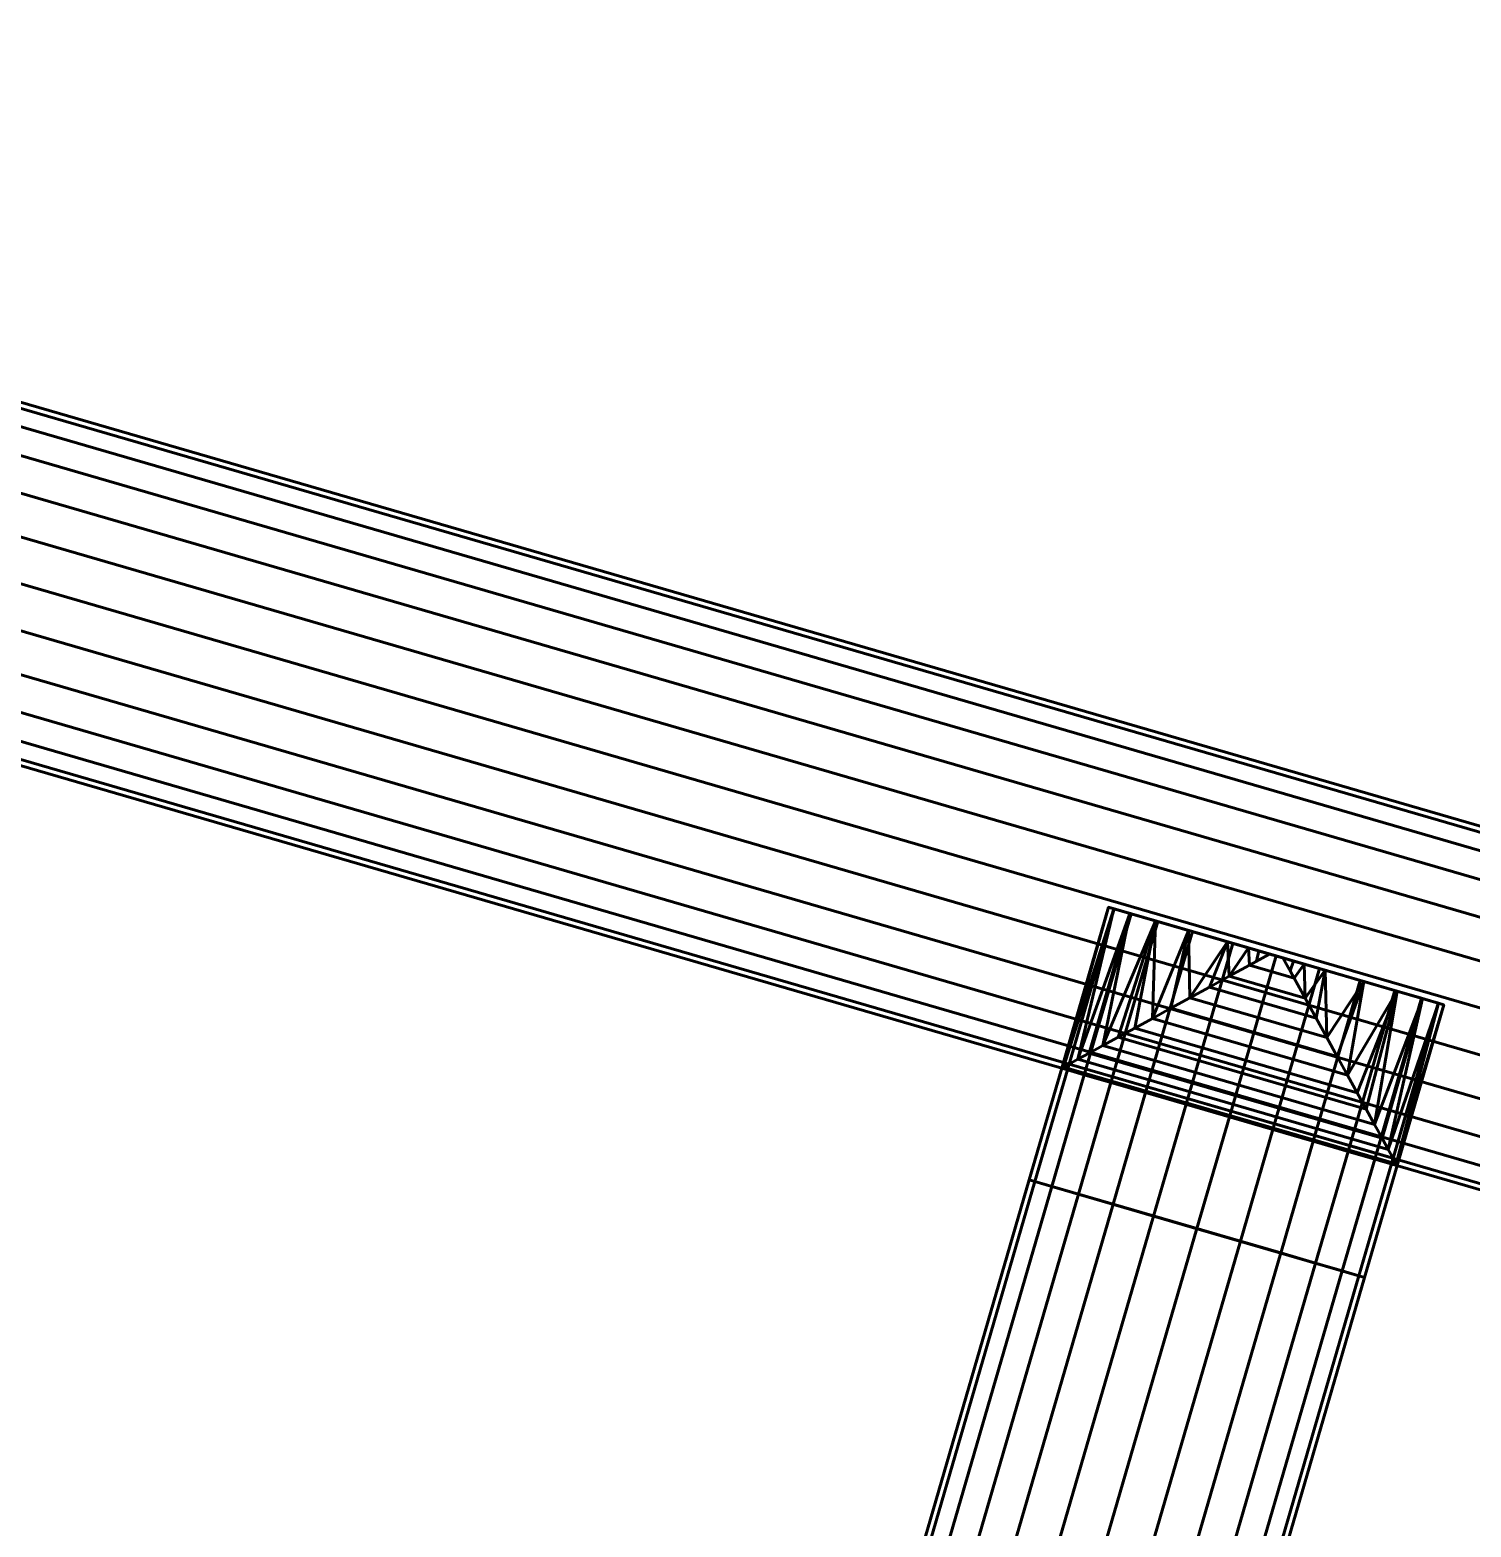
# Model space of a CAD drawing. Header units: inches. Extents: x -1654 to 1344, y -1538 to 36.
# Drawn here: x 1140.3 to 1189.8, y -1055.8 to -1004.3 of the extents above; entities that cross this region are included whole.
import ezdxf

# ---------------------------------------------------------------- set-up
doc = ezdxf.new("R2010")
doc.units = ezdxf.units.IN
doc.header["$MEASUREMENT"] = 0
doc.linetypes.add('Center', pattern=[1.25, 0.25, -0.1875, 0.625, -0.1875])
doc.layers.add('M-HVAC-DUCT', color=1, linetype='Center', lineweight=30)
doc.layers.add('M-HVAC-DUCT-SA', color=1, linetype='Continuous', lineweight=50)

# ---------------------------------------------------------------- blocks, each defined once
blk = doc.blocks.new('Round Takeoff - Standard-838139-_3D_')
at = {"layer": 'M-HVAC-DUCT', "color": 8, "linetype": 'Continuous', "lineweight": 50}
mesh = blk.add_polyface(dxfattribs=at)
corners = [(-5.76, 0, 6), (-5.76, 1.553, 5.796), (-5.76, 3, 5.196), (-5.76, 4.243, 4.243), (-5.76, 5.196, 3), (-5.76, 5.796, 1.553), (-5.76, 6), (-5.76, 5.796, -1.553), (-5.76, 5.196, -3), (-5.76, 4.243, -4.243), (-5.76, 3, -5.196), (-5.76, 1.553, -5.796), (-5.76, 0, -6), (-5.76, -1.553, -5.796), (-5.76, -3, -5.196), (-5.76, -4.243, -4.243), (-5.76, -5.196, -3), (-5.76, -5.796, -1.553), (-5.76, -6), (-5.76, -5.796, 1.553), (-5.76, -5.196, 3), (-5.76, -4.243, 4.243), (-5.76, -3, 5.196), (-5.76, -1.553, 5.796)]
mesh.append_faces([[corners[k] for k in face] for face in [(2, 12, 1), (3, 6, 2)]], dxfattribs={"vtx0": -1, "vtx1": -1, "color": 8})
mesh.append_faces([[corners[k] for k in face] for face in [(12, 17, 0, 1)]], dxfattribs={"vtx0": -1, "vtx1": -1, "vtx3": -1, "color": 8})
mesh.append_faces([[corners[k] for k in face] for face in [(17, 21, 22)]], dxfattribs={"vtx0": -1, "vtx2": -1, "color": 8})
mesh.append_faces([[corners[k] for k in face] for face in [(12, 7, 8, 9)]], dxfattribs={"vtx0": -1, "vtx3": -1, "color": 8})
mesh.append_faces([[corners[k] for k in face] for face in [(18, 19, 17)]], dxfattribs={"vtx1": -1, "color": 8})
mesh.append_faces([[corners[k] for k in face] for face in [(20, 21, 17, 19)]], dxfattribs={"vtx1": -1, "vtx2": -1, "color": 8})
mesh.append_faces([[corners[k] for k in face] for face in [(6, 7, 12, 2)]], dxfattribs={"vtx1": -1, "vtx2": -1, "vtx3": -1, "color": 8})
mesh.append_faces([[corners[k] for k in face] for face in [(10, 11, 12, 9), (4, 5, 6, 3)]], dxfattribs={"vtx2": -1, "color": 8})
mesh.append_faces([[corners[k] for k in face] for face in [(15, 16, 17, 12), (22, 23, 0, 17)]], dxfattribs={"vtx2": -1, "vtx3": -1, "color": 8})
mesh.append_faces([[corners[k] for k in face] for face in [(12, 13, 14, 15)]], dxfattribs={"vtx3": -1, "color": 8})
mesh = blk.add_polyface(dxfattribs=at)
corners = [(-5.76, 6), (-5.76, 5.796, 1.553), (-5.76, 5.196, 3), (-5.76, 4.243, 4.243), (-5.76, 3, 5.196), (-5.76, 1.553, 5.796), (-5.76, 0, 6), (0, 0, 6), (0, 1.553, 5.796), (0, 3, 5.196), (0, 4.243, 4.243), (0, 5.196, 3), (0, 5.796, 1.553), (0, 6)]
mesh.append_faces([[corners[k] for k in face] for face in [(7, 8, 5, 6)]], dxfattribs={"vtx1": -1, "color": 8})
mesh.append_faces([[corners[k] for k in face] for face in [(8, 9, 4, 5), (3, 4, 9, 10), (11, 12, 1, 2), (2, 3, 10, 11)]], dxfattribs={"vtx1": -1, "vtx3": -1, "color": 8})
mesh.append_faces([[corners[k] for k in face] for face in [(12, 13, 0, 1)]], dxfattribs={"vtx3": -1, "color": 8})
mesh = blk.add_polyface(dxfattribs=at)
corners = [(-5.76, 0, -6), (-5.76, 1.553, -5.796), (-5.76, 3, -5.196), (-5.76, 4.243, -4.243), (-5.76, 5.196, -3), (-5.76, 5.796, -1.553), (-5.76, 6), (0, 6), (0, 5.796, -1.553), (0, 5.196, -3), (0, 4.243, -4.243), (0, 3, -5.196), (0, 1.553, -5.796), (0, 0, -6)]
mesh.append_faces([[corners[k] for k in face] for face in [(8, 9, 4, 5), (3, 4, 9, 10), (11, 12, 1, 2), (2, 3, 10, 11)]], dxfattribs={"vtx1": -1, "vtx3": -1, "color": 8})
mesh.append_faces([[corners[k] for k in face] for face in [(6, 7, 8, 5)]], dxfattribs={"vtx2": -1, "color": 8})
mesh.append_faces([[corners[k] for k in face] for face in [(12, 13, 0, 1)]], dxfattribs={"vtx3": -1, "color": 8})
mesh = blk.add_polyface(dxfattribs=at)
corners = [(4, 0, 6), (4, 1.553, 5.796), (4, 3, 5.196), (4, 4.243, 4.243), (4, 5.196, 3), (4, 5.796, 1.553), (4, 6), (0, 6), (0, 5.796, 1.553), (0, 5.196, 3), (0, 4.243, 4.243), (0, 3, 5.196), (0, 1.553, 5.796), (0, 0, 6)]
mesh.append_faces([[corners[k] for k in face] for face in [(0, 1, 12, 13)]], dxfattribs={"vtx1": -1, "color": 8})
mesh.append_faces([[corners[k] for k in face] for face in [(1, 2, 11, 12), (10, 11, 2, 3), (4, 5, 8, 9), (9, 10, 3, 4)]], dxfattribs={"vtx1": -1, "vtx3": -1, "color": 8})
mesh.append_faces([[corners[k] for k in face] for face in [(5, 6, 7, 8)]], dxfattribs={"vtx3": -1, "color": 8})
mesh = blk.add_polyface(dxfattribs=at)
corners = [(4, 6), (4, 5.796, -1.553), (4, 5.196, -3), (4, 4.243, -4.243), (4, 3, -5.196), (4, 1.553, -5.796), (4, 0, -6), (0, 0, -6), (0, 1.553, -5.796), (0, 3, -5.196), (0, 4.243, -4.243), (0, 5.196, -3), (0, 5.796, -1.553), (0, 6)]
mesh.append_faces([[corners[k] for k in face] for face in [(12, 1, 2, 11), (3, 10, 11, 2)]], dxfattribs={"vtx0": -1, "vtx2": -1, "color": 8})
mesh.append_faces([[corners[k] for k in face] for face in [(4, 5, 8, 9), (9, 10, 3, 4)]], dxfattribs={"vtx1": -1, "vtx3": -1, "color": 8})
mesh.append_faces([[corners[k] for k in face] for face in [(13, 0, 1, 12)]], dxfattribs={"vtx2": -1, "color": 8})
mesh.append_faces([[corners[k] for k in face] for face in [(5, 6, 7, 8)]], dxfattribs={"vtx3": -1, "color": 8})
mesh = blk.add_polyface(dxfattribs=at)
corners = [(4, 0, 6), (4, -1.553, 5.796), (4, -3, 5.196), (4, -4.243, 4.243), (4, -5.196, 3), (4, -5.796, 1.553), (4, -6), (4, -5.796, -1.553), (4, -5.196, -3), (4, -4.243, -4.243), (4, -3, -5.196), (4, -1.553, -5.796), (4, 0, -6), (4, 1.553, -5.796), (4, 3, -5.196), (4, 4.243, -4.243), (4, 5.196, -3), (4, 5.796, -1.553), (4, 6), (4, 5.796, 1.553), (4, 5.196, 3), (4, 4.243, 4.243), (4, 3, 5.196), (4, 1.553, 5.796)]
mesh.append_faces([[corners[k] for k in face] for face in [(9, 7, 8), (6, 3, 4, 5)]], dxfattribs={"vtx0": -1, "color": 8})
mesh.append_faces([[corners[k] for k in face] for face in [(6, 23, 1, 2)]], dxfattribs={"vtx0": -1, "vtx1": -1, "vtx3": -1, "color": 8})
mesh.append_faces([[corners[k] for k in face] for face in [(17, 21, 22), (6, 2, 3)]], dxfattribs={"vtx0": -1, "vtx2": -1, "color": 8})
mesh.append_faces([[corners[k] for k in face] for face in [(11, 16, 17, 22)]], dxfattribs={"vtx0": -1, "vtx2": -1, "vtx3": -1, "color": 8})
mesh.append_faces([[corners[k] for k in face] for face in [(17, 19, 20, 21)]], dxfattribs={"vtx0": -1, "vtx3": -1, "color": 8})
mesh.append_faces([[corners[k] for k in face] for face in [(15, 16, 11, 14), (22, 23, 11)]], dxfattribs={"vtx1": -1, "vtx2": -1, "color": 8})
mesh.append_faces([[corners[k] for k in face] for face in [(6, 7, 11, 23)]], dxfattribs={"vtx1": -1, "vtx2": -1, "vtx3": -1, "color": 8})
mesh.append_faces([[corners[k] for k in face] for face in [(23, 0, 1), (17, 18, 19)]], dxfattribs={"vtx2": -1, "color": 8})
mesh.append_faces([[corners[k] for k in face] for face in [(9, 10, 11, 7)]], dxfattribs={"vtx2": -1, "vtx3": -1, "color": 8})
mesh.append_faces([[corners[k] for k in face] for face in [(11, 12, 13, 14)]], dxfattribs={"vtx3": -1, "color": 8})
mesh = blk.add_polyface(dxfattribs=at)
corners = [(-5.76, -6), (-5.76, -5.796, -1.553), (-5.76, -5.196, -3), (-5.76, -4.243, -4.243), (-5.76, -3, -5.196), (-5.76, -1.553, -5.796), (-5.76, 0, -6), (0, 0, -6), (0, -1.553, -5.796), (0, -3, -5.196), (0, -4.243, -4.243), (0, -5.196, -3), (0, -5.796, -1.553), (0, -6)]
mesh.append_faces([[corners[k] for k in face] for face in [(7, 8, 5, 6)]], dxfattribs={"vtx1": -1, "color": 8})
mesh.append_faces([[corners[k] for k in face] for face in [(8, 9, 4, 5), (3, 4, 9, 10), (11, 12, 1, 2), (2, 3, 10, 11)]], dxfattribs={"vtx1": -1, "vtx3": -1, "color": 8})
mesh.append_faces([[corners[k] for k in face] for face in [(12, 13, 0, 1)]], dxfattribs={"vtx3": -1, "color": 8})
mesh = blk.add_polyface(dxfattribs=at)
corners = [(-5.76, 0, 6), (-5.76, -1.553, 5.796), (-5.76, -3, 5.196), (-5.76, -4.243, 4.243), (-5.76, -5.196, 3), (-5.76, -5.796, 1.553), (-5.76, -6), (0, -6), (0, -5.796, 1.553), (0, -5.196, 3), (0, -4.243, 4.243), (0, -3, 5.196), (0, -1.553, 5.796), (0, 0, 6)]
mesh.append_faces([[corners[k] for k in face] for face in [(7, 8, 5, 6)]], dxfattribs={"vtx1": -1, "color": 8})
mesh.append_faces([[corners[k] for k in face] for face in [(8, 9, 4, 5), (3, 4, 9, 10), (11, 12, 1, 2), (2, 3, 10, 11)]], dxfattribs={"vtx1": -1, "vtx3": -1, "color": 8})
mesh.append_faces([[corners[k] for k in face] for face in [(12, 13, 0, 1)]], dxfattribs={"vtx3": -1, "color": 8})
mesh = blk.add_polyface(dxfattribs=at)
corners = [(4, 0, -6), (4, -1.553, -5.796), (4, -3, -5.196), (4, -4.243, -4.243), (4, -5.196, -3), (4, -5.796, -1.553), (4, -6), (0, -6), (0, -5.796, -1.553), (0, -5.196, -3), (0, -4.243, -4.243), (0, -3, -5.196), (0, -1.553, -5.796), (0, 0, -6)]
mesh.append_faces([[corners[k] for k in face] for face in [(0, 1, 12, 13)]], dxfattribs={"vtx1": -1, "color": 8})
mesh.append_faces([[corners[k] for k in face] for face in [(1, 2, 11, 12), (10, 11, 2, 3), (4, 5, 8, 9), (9, 10, 3, 4)]], dxfattribs={"vtx1": -1, "vtx3": -1, "color": 8})
mesh.append_faces([[corners[k] for k in face] for face in [(5, 6, 7, 8)]], dxfattribs={"vtx3": -1, "color": 8})
mesh = blk.add_polyface(dxfattribs=at)
corners = [(4, -6), (4, -5.796, 1.553), (4, -5.196, 3), (4, -4.243, 4.243), (4, -3, 5.196), (4, -1.553, 5.796), (4, 0, 6), (0, 0, 6), (0, -1.553, 5.796), (0, -3, 5.196), (0, -4.243, 4.243), (0, -5.196, 3), (0, -5.796, 1.553), (0, -6)]
mesh.append_faces([[corners[k] for k in face] for face in [(0, 1, 12, 13)]], dxfattribs={"vtx1": -1, "color": 8})
mesh.append_faces([[corners[k] for k in face] for face in [(1, 2, 11, 12), (10, 11, 2, 3), (4, 5, 8, 9), (9, 10, 3, 4)]], dxfattribs={"vtx1": -1, "vtx3": -1, "color": 8})
mesh.append_faces([[corners[k] for k in face] for face in [(5, 6, 7, 8)]], dxfattribs={"vtx3": -1, "color": 8})

msp = doc.modelspace()

# ---------------------------------------------------------------- linework, layer by layer
at = {"layer": 'M-HVAC-DUCT', "color": 5}
for p, q in [((1074.507, -1004.3, 1332), (1204.716, -1042.154, 1332)), ((1074.507, -1004.3, 1332), (1204.716, -1042.154, 1332)), ((1181.531, -1041.662, 1332), (1183.139, -1036.131, 1332)), ((1181.531, -1041.662, 1332), (1180.414, -1045.503, 1332)), ((1180.414, -1045.503, 1332), (1147.813, -1157.645, 1332)), ((1180.414, -1045.503, 1332), (1147.813, -1157.645, 1332))]:
    msp.add_line(p, q, dxfattribs=at)

# ---------------------------------------------------------------- block references
at = {"layer": 'M-HVAC-DUCT-SA', "color": 8, "extrusion": (0, 0, -1), "rotation": 286.2098687159166}
msp.add_blockref('Round Takeoff - Standard-838139-_3D_', (-1181.531, -1041.662, -1332), dxfattribs=at)

# ---------------------------------------------------------------- meshes
at = {"layer": 'M-HVAC-DUCT-SA', "color": 8}
mesh = msp.add_polyface(dxfattribs=at)
corners = [(1076.182, -998.539, 1332), (1076.125, -998.735, 1333.553), (1075.958, -999.311, 1335), (1075.692, -1000.226, 1336.243), (1075.345, -1001.419, 1337.196), (1074.941, -1002.809, 1337.796), (1074.507, -1004.3, 1338), (1204.716, -1042.154, 1338), (1205.149, -1040.662, 1337.796), (1205.553, -1039.273, 1337.196), (1205.9, -1038.08, 1336.243), (1206.166, -1037.164, 1335), (1206.334, -1036.588, 1333.553), (1206.391, -1036.392, 1332)]
mesh.append_faces([[corners[k] for k in face] for face in [(7, 8, 5, 6)]], dxfattribs={"vtx1": -1, "color": 8})
mesh.append_faces([[corners[k] for k in face] for face in [(8, 9, 4, 5), (3, 4, 9, 10), (11, 12, 1, 2), (2, 3, 10, 11)]], dxfattribs={"vtx1": -1, "vtx3": -1, "color": 8})
mesh.append_faces([[corners[k] for k in face] for face in [(12, 13, 0, 1)]], dxfattribs={"vtx3": -1, "color": 8})
mesh = msp.add_polyface(dxfattribs=at)
corners = [(1074.507, -1004.3, 1326), (1074.941, -1002.809, 1326.204), (1075.345, -1001.419, 1326.804), (1075.692, -1000.226, 1327.757), (1075.958, -999.311, 1329), (1076.125, -998.735, 1330.447), (1076.182, -998.539, 1332), (1206.391, -1036.392, 1332), (1206.334, -1036.588, 1330.447), (1206.166, -1037.164, 1329), (1205.9, -1038.08, 1327.757), (1205.553, -1039.273, 1326.804), (1205.149, -1040.662, 1326.204), (1204.716, -1042.154, 1326)]
mesh.append_faces([[corners[k] for k in face] for face in [(7, 8, 5, 6)]], dxfattribs={"vtx1": -1, "color": 8})
mesh.append_faces([[corners[k] for k in face] for face in [(8, 9, 4, 5), (3, 4, 9, 10), (11, 12, 1, 2), (2, 3, 10, 11)]], dxfattribs={"vtx1": -1, "vtx3": -1, "color": 8})
mesh.append_faces([[corners[k] for k in face] for face in [(12, 13, 0, 1)]], dxfattribs={"vtx3": -1, "color": 8})
mesh = msp.add_polyface(dxfattribs=at)
corners = [(1074.507, -1004.3, 1338), (1074.074, -1005.791, 1337.796), (1073.67, -1007.181, 1337.196), (1073.323, -1008.374, 1336.243), (1073.057, -1009.29, 1335), (1072.889, -1009.865, 1333.553), (1072.832, -1010.062, 1332), (1203.041, -1047.915, 1332), (1203.098, -1047.719, 1333.553), (1203.265, -1047.143, 1335), (1203.531, -1046.228, 1336.243), (1203.878, -1045.034, 1337.196), (1204.282, -1043.645, 1337.796), (1204.716, -1042.154, 1338)]
mesh.append_faces([[corners[k] for k in face] for face in [(8, 9, 4, 5), (3, 4, 9, 10), (11, 12, 1, 2), (2, 3, 10, 11)]], dxfattribs={"vtx1": -1, "vtx3": -1, "color": 8})
mesh.append_faces([[corners[k] for k in face] for face in [(6, 7, 8, 5)]], dxfattribs={"vtx2": -1, "color": 8})
mesh.append_faces([[corners[k] for k in face] for face in [(12, 13, 0, 1)]], dxfattribs={"vtx3": -1, "color": 8})
mesh = msp.add_polyface(dxfattribs=at)
corners = [(1072.832, -1010.062, 1332), (1072.889, -1009.865, 1330.447), (1073.057, -1009.29, 1329), (1073.323, -1008.374, 1327.757), (1073.67, -1007.181, 1326.804), (1074.074, -1005.791, 1326.204), (1074.507, -1004.3, 1326), (1204.716, -1042.154, 1326), (1204.282, -1043.645, 1326.204), (1203.878, -1045.034, 1326.804), (1203.531, -1046.228, 1327.757), (1203.265, -1047.143, 1329), (1203.098, -1047.719, 1330.447), (1203.041, -1047.915, 1332)]
mesh.append_faces([[corners[k] for k in face] for face in [(7, 8, 5, 6)]], dxfattribs={"vtx1": -1, "color": 8})
mesh.append_faces([[corners[k] for k in face] for face in [(8, 9, 4, 5), (3, 4, 9, 10), (11, 12, 1, 2), (2, 3, 10, 11)]], dxfattribs={"vtx1": -1, "vtx3": -1, "color": 8})
mesh.append_faces([[corners[k] for k in face] for face in [(12, 13, 0, 1)]], dxfattribs={"vtx3": -1, "color": 8})
mesh = msp.add_polyface(dxfattribs=at)
corners = [(1175.77, -1039.987, 1332), (1177.377, -1034.456, 1332), (1177.564, -1034.51, 1330.486), (1178.112, -1034.669, 1329.069), (1178.985, -1034.923, 1327.843), (1180.127, -1035.255, 1326.885), (1181.464, -1035.644, 1326.259), (1182.908, -1036.064, 1326.005), (1182.214, -1036.445, 1326.054), (1181.524, -1036.825, 1326.155), (1180.842, -1037.199, 1326.311), (1180.171, -1037.568, 1326.522), (1179.516, -1037.928, 1326.791), (1178.882, -1038.276, 1327.118), (1178.276, -1038.609, 1327.508), (1177.705, -1038.923, 1327.962), (1177.18, -1039.212, 1328.484), (1176.714, -1039.468, 1329.073), (1176.323, -1039.683, 1329.729), (1176.023, -1039.847, 1330.446), (1175.834, -1039.951, 1331.21), (1182.18, -1035.852, 1326.133), (1182.544, -1035.958, 1326.069), (1182.461, -1036.31, 1326.036)]
mesh.append_faces([[corners[k] for k in face] for face in [(5, 13, 4), (10, 6, 9), (6, 11, 5), (9, 21, 8), (15, 4, 14), (4, 16, 3), (17, 3, 16)]], dxfattribs={"vtx0": -1, "vtx1": -1, "color": 8})
mesh.append_faces([[corners[k] for k in face] for face in [(6, 10, 11), (5, 12, 13), (22, 23, 8, 21), (3, 17, 18), (2, 19, 20), (4, 15, 16), (18, 2, 3), (20, 1, 2)]], dxfattribs={"vtx0": -1, "vtx2": -1, "color": 8})
mesh.append_faces([[corners[k] for k in face] for face in [(11, 12, 5), (6, 21, 9), (13, 14, 4), (18, 19, 2)]], dxfattribs={"vtx1": -1, "vtx2": -1, "color": 8})
mesh.append_faces([[corners[k] for k in face] for face in [(20, 0, 1), (22, 7, 23)]], dxfattribs={"vtx2": -1, "color": 8})
mesh = msp.add_polyface(dxfattribs=at)
corners = [(1177.377, -1034.456, 1332), (1175.77, -1039.987, 1332), (1175.834, -1039.951, 1332.79), (1176.023, -1039.847, 1333.554), (1176.323, -1039.683, 1334.271), (1176.714, -1039.468, 1334.927), (1177.18, -1039.212, 1335.516), (1177.705, -1038.923, 1336.038), (1178.276, -1038.609, 1336.492), (1178.882, -1038.276, 1336.882), (1179.516, -1037.928, 1337.209), (1180.171, -1037.568, 1337.478), (1180.842, -1037.199, 1337.689), (1181.524, -1036.825, 1337.845), (1182.214, -1036.445, 1337.946), (1182.908, -1036.064, 1337.995), (1181.464, -1035.644, 1337.741), (1180.127, -1035.255, 1337.115), (1178.985, -1034.923, 1336.157), (1178.112, -1034.669, 1334.931), (1177.564, -1034.51, 1333.514), (1182.18, -1035.852, 1337.867), (1182.544, -1035.958, 1337.931), (1182.461, -1036.31, 1337.964)]
mesh.append_faces([[corners[k] for k in face] for face in [(0, 2, 20), (6, 19, 5), (13, 16, 12), (8, 18, 7)]], dxfattribs={"vtx0": -1, "vtx1": -1, "color": 8})
mesh.append_faces([[corners[k] for k in face] for face in [(20, 3, 4), (19, 4, 5), (18, 6, 7), (18, 8, 9), (17, 10, 11), (16, 11, 12), (11, 16, 17), (21, 13, 14)]], dxfattribs={"vtx0": -1, "vtx2": -1, "color": 8})
mesh.append_faces([[corners[k] for k in face] for face in [(2, 3, 20), (18, 19, 6), (19, 20, 4), (9, 10, 17), (17, 18, 9), (21, 16, 13)]], dxfattribs={"vtx1": -1, "vtx2": -1, "color": 8})
mesh.append_faces([[corners[k] for k in face] for face in [(22, 21, 14, 23)]], dxfattribs={"vtx1": -1, "vtx3": -1, "color": 8})
mesh.append_faces([[corners[k] for k in face] for face in [(0, 1, 2), (23, 15, 22)]], dxfattribs={"vtx2": -1, "color": 8})
mesh = msp.add_polyface(dxfattribs=at)
corners = [(1182.908, -1036.064, 1326.005), (1181.464, -1035.644, 1326.259), (1180.127, -1035.255, 1326.885), (1178.985, -1034.923, 1327.843), (1178.112, -1034.669, 1329.069), (1177.564, -1034.51, 1330.486), (1177.377, -1034.456, 1332), (1177.564, -1034.51, 1333.514), (1178.112, -1034.669, 1334.931), (1178.985, -1034.923, 1336.157), (1180.127, -1035.255, 1337.115), (1181.464, -1035.644, 1337.741), (1182.908, -1036.064, 1337.995), (1183.369, -1036.198, 1337.995), (1184.814, -1036.618, 1337.741), (1186.151, -1037.007, 1337.115), (1187.293, -1037.339, 1336.157), (1188.166, -1037.592, 1334.931), (1188.714, -1037.752, 1333.514), (1188.9, -1037.806, 1332), (1188.714, -1037.752, 1330.486), (1188.166, -1037.592, 1329.069), (1187.293, -1037.339, 1327.843), (1186.151, -1037.007, 1326.885), (1184.814, -1036.618, 1326.259), (1183.369, -1036.198, 1326.005)]
mesh.append_faces([[corners[k] for k in face] for face in [(15, 7, 11, 14), (4, 7, 1, 3)]], dxfattribs={"vtx0": -1, "vtx1": -1, "vtx2": -1, "color": 8})
mesh.append_faces([[corners[k] for k in face] for face in [(7, 15, 22, 1)]], dxfattribs={"vtx0": -1, "vtx1": -1, "vtx2": -1, "vtx3": -1, "color": 8})
mesh.append_faces([[corners[k] for k in face] for face in [(9, 10, 8)]], dxfattribs={"vtx1": -1, "color": 8})
mesh.append_faces([[corners[k] for k in face] for face in [(10, 11, 7, 8)]], dxfattribs={"vtx1": -1, "vtx3": -1, "color": 8})
mesh.append_faces([[corners[k] for k in face] for face in [(1, 2, 3)]], dxfattribs={"vtx2": -1, "color": 8})
mesh.append_faces([[corners[k] for k in face] for face in [(15, 16, 17, 22), (20, 21, 22, 17), (22, 23, 24, 1)]], dxfattribs={"vtx2": -1, "vtx3": -1, "color": 8})
mesh.append_faces([[corners[k] for k in face] for face in [(11, 12, 13, 14), (17, 18, 19, 20), (4, 5, 6, 7), (24, 25, 0, 1)]], dxfattribs={"vtx3": -1, "color": 8})
mesh = msp.add_polyface(dxfattribs=at)
corners = [(1175.77, -1039.987, 1332), (1187.292, -1043.337, 1332), (1187.257, -1043.272, 1332.79), (1187.153, -1043.083, 1333.554), (1186.989, -1042.784, 1334.271), (1186.773, -1042.392, 1334.927), (1186.517, -1041.926, 1335.516), (1186.229, -1041.401, 1336.038), (1185.915, -1040.83, 1336.492), (1185.582, -1040.224, 1336.882), (1185.234, -1039.59, 1337.209), (1184.874, -1038.935, 1337.478), (1184.505, -1038.264, 1337.689), (1184.13, -1037.582, 1337.845), (1183.751, -1036.892, 1337.946), (1183.369, -1036.198, 1337.995), (1182.908, -1036.064, 1337.995), (1182.214, -1036.445, 1337.946), (1181.524, -1036.825, 1337.845), (1180.842, -1037.199, 1337.689), (1180.171, -1037.568, 1337.478), (1179.516, -1037.928, 1337.209), (1178.882, -1038.276, 1336.882), (1178.276, -1038.609, 1336.492), (1177.705, -1038.923, 1336.038), (1177.18, -1039.212, 1335.516), (1176.714, -1039.468, 1334.927), (1176.323, -1039.683, 1334.271), (1176.023, -1039.847, 1333.554), (1175.834, -1039.951, 1332.79)]
mesh.append_faces([[corners[k] for k in face] for face in [(16, 17, 14, 15)]], dxfattribs={"vtx1": -1, "color": 8})
mesh.append_faces([[corners[k] for k in face] for face in [(2, 3, 28, 29), (4, 5, 26, 27), (5, 6, 25, 26), (3, 4, 27, 28), (6, 7, 24, 25), (23, 24, 7, 8), (8, 9, 22, 23), (9, 10, 21, 22), (11, 12, 19, 20), (12, 13, 18, 19), (10, 11, 20, 21), (13, 14, 17, 18)]], dxfattribs={"vtx1": -1, "vtx3": -1, "color": 8})
mesh.append_faces([[corners[k] for k in face] for face in [(0, 1, 2, 29)]], dxfattribs={"vtx2": -1, "color": 8})
mesh = msp.add_polyface(dxfattribs=at)
corners = [(1187.292, -1043.337, 1332), (1175.77, -1039.987, 1332), (1175.834, -1039.951, 1331.21), (1176.023, -1039.847, 1330.446), (1176.323, -1039.683, 1329.729), (1176.714, -1039.468, 1329.073), (1177.18, -1039.212, 1328.484), (1177.705, -1038.923, 1327.962), (1178.276, -1038.609, 1327.508), (1178.882, -1038.276, 1327.118), (1179.516, -1037.928, 1326.791), (1180.171, -1037.568, 1326.522), (1180.842, -1037.199, 1326.311), (1181.524, -1036.825, 1326.155), (1182.214, -1036.445, 1326.054), (1182.908, -1036.064, 1326.005), (1183.369, -1036.198, 1326.005), (1183.751, -1036.892, 1326.054), (1184.13, -1037.582, 1326.155), (1184.505, -1038.264, 1326.311), (1184.874, -1038.935, 1326.522), (1185.234, -1039.59, 1326.791), (1185.582, -1040.224, 1327.118), (1185.915, -1040.83, 1327.508), (1186.229, -1041.401, 1327.962), (1186.517, -1041.926, 1328.484), (1186.773, -1042.392, 1329.073), (1186.989, -1042.784, 1329.729), (1187.153, -1043.083, 1330.446), (1187.257, -1043.272, 1331.21)]
mesh.append_faces([[corners[k] for k in face] for face in [(16, 17, 14, 15)]], dxfattribs={"vtx1": -1, "color": 8})
mesh.append_faces([[corners[k] for k in face] for face in [(17, 18, 13, 14), (20, 21, 10, 11), (19, 20, 11, 12), (18, 19, 12, 13), (21, 22, 9, 10), (8, 9, 22, 23), (24, 25, 6, 7), (25, 26, 5, 6), (28, 29, 2, 3), (27, 28, 3, 4), (26, 27, 4, 5), (7, 8, 23, 24)]], dxfattribs={"vtx1": -1, "vtx3": -1, "color": 8})
mesh.append_faces([[corners[k] for k in face] for face in [(29, 0, 1, 2)]], dxfattribs={"vtx3": -1, "color": 8})
mesh = msp.add_polyface(dxfattribs=at)
corners = [(1187.292, -1043.337, 1332), (1188.9, -1037.806, 1332), (1188.714, -1037.752, 1333.514), (1188.166, -1037.592, 1334.931), (1187.293, -1037.339, 1336.157), (1186.151, -1037.007, 1337.115), (1184.814, -1036.618, 1337.741), (1183.369, -1036.198, 1337.995), (1183.751, -1036.892, 1337.946), (1184.13, -1037.582, 1337.845), (1184.505, -1038.264, 1337.689), (1184.874, -1038.935, 1337.478), (1185.234, -1039.59, 1337.209), (1185.582, -1040.224, 1336.882), (1185.915, -1040.83, 1336.492), (1186.229, -1041.401, 1336.038), (1186.517, -1041.926, 1335.516), (1186.773, -1042.392, 1334.927), (1186.989, -1042.784, 1334.271), (1187.153, -1043.083, 1333.554), (1187.257, -1043.272, 1332.79), (1184.098, -1036.41, 1337.867), (1183.734, -1036.304, 1337.931), (1183.615, -1036.645, 1337.964)]
mesh.append_faces([[corners[k] for k in face] for face in [(5, 13, 4), (10, 6, 9), (6, 11, 5), (9, 21, 8), (15, 4, 14), (4, 16, 3), (17, 3, 16)]], dxfattribs={"vtx0": -1, "vtx1": -1, "color": 8})
mesh.append_faces([[corners[k] for k in face] for face in [(6, 10, 11), (5, 12, 13), (22, 23, 8, 21), (3, 17, 18), (2, 19, 20), (4, 15, 16), (18, 2, 3), (20, 1, 2)]], dxfattribs={"vtx0": -1, "vtx2": -1, "color": 8})
mesh.append_faces([[corners[k] for k in face] for face in [(11, 12, 5), (6, 21, 9), (13, 14, 4), (18, 19, 2)]], dxfattribs={"vtx1": -1, "vtx2": -1, "color": 8})
mesh.append_faces([[corners[k] for k in face] for face in [(20, 0, 1), (22, 7, 23)]], dxfattribs={"vtx2": -1, "color": 8})
mesh = msp.add_polyface(dxfattribs=at)
corners = [(1188.9, -1037.806, 1332), (1187.292, -1043.337, 1332), (1187.257, -1043.272, 1331.21), (1187.153, -1043.083, 1330.446), (1186.989, -1042.784, 1329.729), (1186.773, -1042.392, 1329.073), (1186.517, -1041.926, 1328.484), (1186.229, -1041.401, 1327.962), (1185.915, -1040.83, 1327.508), (1185.582, -1040.224, 1327.118), (1185.234, -1039.59, 1326.791), (1184.874, -1038.935, 1326.522), (1184.505, -1038.264, 1326.311), (1184.13, -1037.582, 1326.155), (1183.751, -1036.892, 1326.054), (1183.369, -1036.198, 1326.005), (1184.814, -1036.618, 1326.259), (1186.151, -1037.007, 1326.885), (1187.293, -1037.339, 1327.843), (1188.166, -1037.592, 1329.069), (1188.714, -1037.752, 1330.486), (1184.098, -1036.41, 1326.133), (1183.734, -1036.304, 1326.069), (1183.615, -1036.645, 1326.036)]
mesh.append_faces([[corners[k] for k in face] for face in [(0, 2, 20), (6, 19, 5), (13, 16, 12), (8, 18, 7)]], dxfattribs={"vtx0": -1, "vtx1": -1, "color": 8})
mesh.append_faces([[corners[k] for k in face] for face in [(20, 3, 4), (19, 4, 5), (18, 6, 7), (18, 8, 9), (17, 10, 11), (16, 11, 12), (11, 16, 17), (21, 13, 14)]], dxfattribs={"vtx0": -1, "vtx2": -1, "color": 8})
mesh.append_faces([[corners[k] for k in face] for face in [(2, 3, 20), (18, 19, 6), (19, 20, 4), (9, 10, 17), (17, 18, 9), (21, 16, 13)]], dxfattribs={"vtx1": -1, "vtx2": -1, "color": 8})
mesh.append_faces([[corners[k] for k in face] for face in [(22, 21, 14, 23)]], dxfattribs={"vtx1": -1, "vtx3": -1, "color": 8})
mesh.append_faces([[corners[k] for k in face] for face in [(0, 1, 2), (23, 15, 22)]], dxfattribs={"vtx2": -1, "color": 8})
mesh = msp.add_polyface(dxfattribs=at)
corners = [(1180.414, -1045.503, 1338), (1178.923, -1045.069, 1337.796), (1177.534, -1044.665, 1337.196), (1176.34, -1044.318, 1336.243), (1175.425, -1044.052, 1335), (1174.849, -1043.885, 1333.553), (1174.653, -1043.828, 1332), (1142.052, -1155.97, 1332), (1142.248, -1156.027, 1333.553), (1142.824, -1156.194, 1335), (1143.739, -1156.461, 1336.243), (1144.932, -1156.807, 1337.196), (1146.322, -1157.211, 1337.796), (1147.813, -1157.645, 1338)]
mesh.append_faces([[corners[k] for k in face] for face in [(8, 9, 4, 5), (3, 4, 9, 10), (11, 12, 1, 2), (2, 3, 10, 11)]], dxfattribs={"vtx1": -1, "vtx3": -1, "color": 8})
mesh.append_faces([[corners[k] for k in face] for face in [(6, 7, 8, 5)]], dxfattribs={"vtx2": -1, "color": 8})
mesh.append_faces([[corners[k] for k in face] for face in [(12, 13, 0, 1)]], dxfattribs={"vtx3": -1, "color": 8})
mesh = msp.add_polyface(dxfattribs=at)
corners = [(1174.653, -1043.828, 1332), (1174.849, -1043.885, 1330.447), (1175.425, -1044.052, 1329), (1176.34, -1044.318, 1327.757), (1177.534, -1044.665, 1326.804), (1178.923, -1045.069, 1326.204), (1180.414, -1045.503, 1326), (1147.813, -1157.645, 1326), (1146.322, -1157.211, 1326.204), (1144.932, -1156.807, 1326.804), (1143.739, -1156.461, 1327.757), (1142.824, -1156.194, 1329), (1142.248, -1156.027, 1330.447), (1142.052, -1155.97, 1332)]
mesh.append_faces([[corners[k] for k in face] for face in [(7, 8, 5, 6)]], dxfattribs={"vtx1": -1, "color": 8})
mesh.append_faces([[corners[k] for k in face] for face in [(8, 9, 4, 5), (3, 4, 9, 10), (11, 12, 1, 2), (2, 3, 10, 11)]], dxfattribs={"vtx1": -1, "vtx3": -1, "color": 8})
mesh.append_faces([[corners[k] for k in face] for face in [(12, 13, 0, 1)]], dxfattribs={"vtx3": -1, "color": 8})
mesh = msp.add_polyface(dxfattribs=at)
corners = [(1174.653, -1043.828, 1332), (1174.849, -1043.885, 1333.553), (1175.425, -1044.052, 1335), (1176.34, -1044.318, 1336.243), (1177.534, -1044.665, 1337.196), (1178.923, -1045.069, 1337.796), (1180.414, -1045.503, 1338), (1181.906, -1045.936, 1337.796), (1183.295, -1046.34, 1337.196), (1184.488, -1046.687, 1336.243), (1185.404, -1046.953, 1335), (1185.98, -1047.121, 1333.553), (1186.176, -1047.178, 1332), (1185.98, -1047.121, 1330.447), (1185.404, -1046.953, 1329), (1184.488, -1046.687, 1327.757), (1183.295, -1046.34, 1326.804), (1181.906, -1045.936, 1326.204), (1180.414, -1045.503, 1326), (1178.923, -1045.069, 1326.204), (1177.534, -1044.665, 1326.804), (1176.34, -1044.318, 1327.757), (1175.425, -1044.052, 1329), (1174.849, -1043.885, 1330.447)]
mesh.append_faces([[corners[k] for k in face] for face in [(13, 7, 11, 12), (19, 1, 17, 18)]], dxfattribs={"vtx0": -1, "vtx1": -1, "color": 8})
mesh.append_faces([[corners[k] for k in face] for face in [(1, 13, 17)]], dxfattribs={"vtx0": -1, "vtx1": -1, "vtx2": -1, "color": 8})
mesh.append_faces([[corners[k] for k in face] for face in [(5, 7, 13, 1)]], dxfattribs={"vtx0": -1, "vtx1": -1, "vtx2": -1, "vtx3": -1, "color": 8})
mesh.append_faces([[corners[k] for k in face] for face in [(2, 3, 1), (10, 11, 9), (20, 21, 19), (16, 17, 15)]], dxfattribs={"vtx1": -1, "color": 8})
mesh.append_faces([[corners[k] for k in face] for face in [(5, 6, 7)]], dxfattribs={"vtx2": -1, "color": 8})
mesh.append_faces([[corners[k] for k in face] for face in [(3, 4, 5, 1), (7, 8, 9, 11), (23, 0, 1, 19), (21, 22, 23, 19), (13, 14, 15, 17)]], dxfattribs={"vtx2": -1, "vtx3": -1, "color": 8})
mesh = msp.add_polyface(dxfattribs=at)
corners = [(1186.176, -1047.178, 1332), (1185.98, -1047.121, 1333.553), (1185.404, -1046.953, 1335), (1184.488, -1046.687, 1336.243), (1183.295, -1046.34, 1337.196), (1181.906, -1045.936, 1337.796), (1180.414, -1045.503, 1338), (1147.813, -1157.645, 1338), (1149.304, -1158.078, 1337.796), (1150.694, -1158.482, 1337.196), (1151.887, -1158.829, 1336.243), (1152.803, -1159.095, 1335), (1153.378, -1159.263, 1333.553), (1153.575, -1159.32, 1332)]
mesh.append_faces([[corners[k] for k in face] for face in [(7, 8, 5, 6)]], dxfattribs={"vtx1": -1, "color": 8})
mesh.append_faces([[corners[k] for k in face] for face in [(8, 9, 4, 5), (3, 4, 9, 10), (11, 12, 1, 2), (2, 3, 10, 11)]], dxfattribs={"vtx1": -1, "vtx3": -1, "color": 8})
mesh.append_faces([[corners[k] for k in face] for face in [(12, 13, 0, 1)]], dxfattribs={"vtx3": -1, "color": 8})
mesh = msp.add_polyface(dxfattribs=at)
corners = [(1180.414, -1045.503, 1326), (1181.906, -1045.936, 1326.204), (1183.295, -1046.34, 1326.804), (1184.488, -1046.687, 1327.757), (1185.404, -1046.953, 1329), (1185.98, -1047.121, 1330.447), (1186.176, -1047.178, 1332), (1153.575, -1159.32, 1332), (1153.378, -1159.263, 1330.447), (1152.803, -1159.095, 1329), (1151.887, -1158.829, 1327.757), (1150.694, -1158.482, 1326.804), (1149.304, -1158.078, 1326.204), (1147.813, -1157.645, 1326)]
mesh.append_faces([[corners[k] for k in face] for face in [(7, 8, 5, 6)]], dxfattribs={"vtx1": -1, "color": 8})
mesh.append_faces([[corners[k] for k in face] for face in [(8, 9, 4, 5), (3, 4, 9, 10), (11, 12, 1, 2), (2, 3, 10, 11)]], dxfattribs={"vtx1": -1, "vtx3": -1, "color": 8})
mesh.append_faces([[corners[k] for k in face] for face in [(12, 13, 0, 1)]], dxfattribs={"vtx3": -1, "color": 8})

doc.saveas('drawing.dxf')
